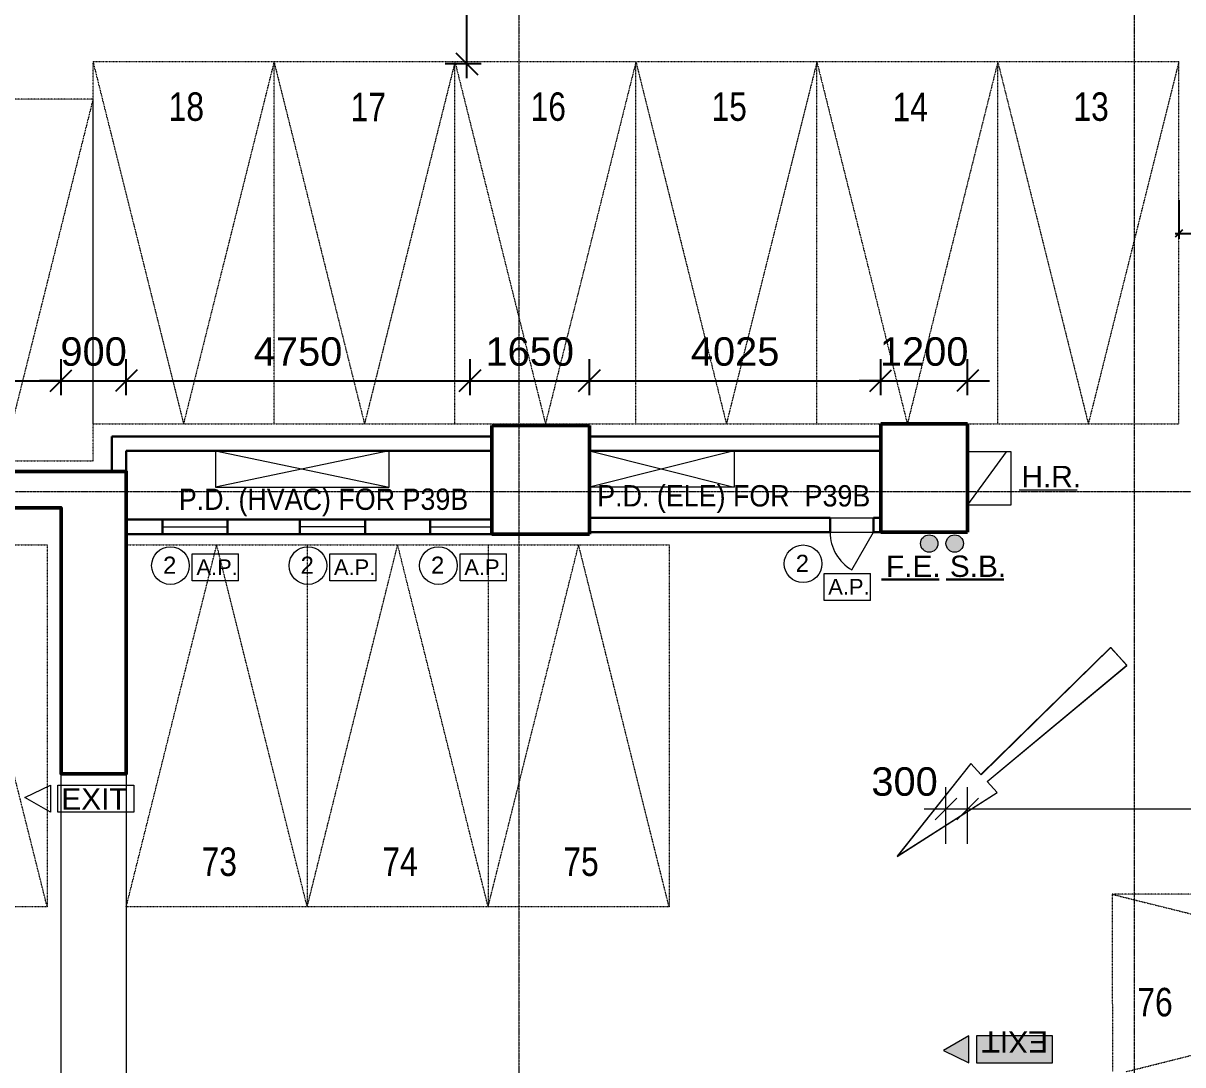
# Model space of a CAD drawing. Header units: millimetres. Extents: x -11708 to 484395, y -10237143 to 211873.
# Drawn here: x 101503 to 117524, y 177533 to 191929 of the extents above; entities that cross this region are included whole.
import ezdxf

# ---------------------------------------------------------------- set-up
doc = ezdxf.new("R2010")
doc.units = ezdxf.units.MM
for name, pattern in [('Dash', [6, 3, -3]), ('Grid Line', [21, 12, -3, 3, -3]), ('Overhead', [1.8, 1.2, -0.6])]:
    doc.linetypes.add(name, pattern=pattern)
for name, color, linetype, lineweight in [('0-1', 7, 'Continuous', 5), ('20141121 TRAFFIC MARK LG_dwg-1', 7, 'Continuous', 9), ('A-ANNO-DIMS', 7, 'Continuous', 9), ('A-ANNO-NOTE', 7, 'Continuous', 5), ('A-ANNO-NOTE-1', 7, 'Continuous', 20), ('A-DETL', 102, 'Continuous', 5), ('A-DOOR', 7, 'Continuous', 5), ('A-DOOR-FRAM', 7, 'Continuous', 5), ('A-DOOR-OPNG', 31, 'Continuous', 18), ('A-WALL', 7, 'Continuous', 9), ('C-PRKG-1', 7, 'Dash', 5), ('G-ANNO-TEXT', 7, 'Continuous', 5), ('I-WALL', 7, 'Continuous', 9), ('OAP280_C', 210, 'Continuous', 50), ('OAP832', 7, 'Continuous', 9), ('Q-SPCQ', 7, 'Continuous', 5), ('S-COLS-3', 7, 'Continuous', 35), ('S-GRID-1', 7, 'Grid Line', 5), ('UNDERLINE', 10, 'Continuous', 30)]:
    doc.layers.add(name, color=color, linetype=linetype, lineweight=lineweight)
doc.styles.add('Arial', font='arial.ttf', dxfattribs={"height": 491.766467})
doc.styles.add('Arial_1', font='arial.ttf', dxfattribs={"height": 393.413174})
doc.styles.add('Arial_2', font='arial.ttf', dxfattribs={"height": 1.475299})
doc.styles.add('Arial_3', font='arial.ttf', dxfattribs={"height": 688.473054})
doc.styles.add('Arial_5', font='arial.ttf', dxfattribs={"height": 1.18024})
doc.styles.add('Arial_6', font='arial.ttf', dxfattribs={"width": 0.9, "height": 393.413174})
doc.styles.add('Arial_9', font='arial.ttf', dxfattribs={"width": 0.8, "height": 393.413174})
doc.dimstyles.new('Diagonal_-_2_0mm_Arial', dxfattribs={"dimscale": 304.8, "dimtxt": 500, "dimasz": 0.984252, "dimexe": 0.984252, "dimexo": 0.984252, "dimgap": 0.656168, "dimtad": 1, "dimdec": 0, "dimrnd": 5, "dimzin": 0, "dimdsep": 46, "dimtxsty": 'Arial', "dimblk1": 'OBLIQUE', "dimblk2": 'OBLIQUE', "dimsah": 1, "dimcen": 0.09, "dimdle": 0.656168, "dimadec": 0, "dimazin": 0, "dimtfac": 1, "dimtdec": 4, "dimtix": 1, "dimtmove": 0, "dimatfit": 3, "dimfxl": 1, "dimtvp": 1, "dimtolj": 1, "dimtzin": 0, "dimarcsym": 2})
doc.dimstyles.new('Diagonal_-_2_0mm_Arial_-_Precise_1', dxfattribs={"dimscale": 304.8, "dimtxt": 100, "dimasz": 0.328084, "dimexe": 0.246063, "dimexo": 0.0625, "dimgap": 0.164042, "dimtad": 1, "dimdec": 0, "dimzin": 0, "dimdsep": 46, "dimtxsty": 'Arial_1', "dimblk1": 'OBLIQUE', "dimblk2": 'OBLIQUE', "dimsah": 1, "dimcen": 0.09, "dimdle": 0.164042, "dimadec": 3, "dimazin": 0, "dimtfac": 1, "dimtdec": 4, "dimtix": 1, "dimtmove": 0, "dimatfit": 3, "dimfxl": 0.393701, "dimfxlon": 1, "dimtvp": 1, "dimtolj": 1, "dimtzin": 0, "dimarcsym": 2})

# ---------------------------------------------------------------- blocks, each defined once
blk = doc.blocks.new('20141121 TRAFFIC MARK LG_dwg-5817370-LG_F PLAN')
at = {"layer": 'OAP832', "flags": 128}
blk.add_lwpolyline([(851409817, 842977666), (851411198, 842978547), (851411058, 842978702), (851412990, 842980306), (851412766, 842980554), (851410974, 842978795), (851410835, 842978949)], close=True, dxfattribs=at)
blk = doc.blocks.new('ARC_ANN_HR_HOSE-REEL - ARC_ANN_HR_HOSE-REEL-881492-LG_F PLAN')
at = {"layer": 'A-ANNO-NOTE-1'}
blk.add_line((-1.804, 0), (2.187, 0), dxfattribs=at)
at = {"layer": 'A-ANNO-NOTE', "insert": (0.406, 1.662), "char_height": 1.4753, "width": 4.896, "attachment_point": 2, "line_spacing_factor": 0.938532, "style": 'Arial_2'}
blk.add_mtext('H.R.', dxfattribs=at)
blk = doc.blocks.new('ARC_PAR_Car - Car_2500x5000mm-V31-LG_F PLAN')
at = {"layer": 'C-PRKG-1'}
for p, q in [((0, 0), (0, -5000)), ((0, -5000), (1250, 0)), ((2458, 0), (0, 0)), ((2452, -4809), (1250, 0)), ((0, -5000), (2452, -5000))]:
    blk.add_line(p, q, dxfattribs=at)
blk = doc.blocks.new('ARC_TFP_FS_HR Cabinet_Floor base - FS_HR_740x540-7615021-LG_F PLAN')
at = {"layer": 'Q-SPCQ'}
for p, q in [((370, 570), (-360, 570)), ((-360, 570), (-360, -30)), ((370, -30), (370, 570))]:
    blk.add_line(p, q, dxfattribs=at)
blk.add_lwpolyline([(-360, 504), (370, -30)], dxfattribs=at)
blk = doc.blocks.new('ARC_OPEN_O10 - 7000x6400mm-44473473-A3_LG_F')
at = {"layer": 'A-DOOR-FRAM'}
for p, q in [((-3500, 450), (-3500, -25)), ((-3500, 75), (-3500, 75))]:
    blk.add_line(p, q, dxfattribs=at)
at = {"layer": 'A-DOOR-OPNG', "color": 7, "linetype": 'Overhead', "lineweight": 5}
for p, q in [((-3500, 450), (3500, 450)), ((3500, -450), (-3500, -450))]:
    blk.add_line(p, q, dxfattribs=at)
blk = doc.blocks.new('_Oblique')
at = {"color": 0, "linetype": 'ByBlock', "lineweight": -2}
blk.add_line((-0.5, -0.5), (0.5, 0.5), dxfattribs=at)
blk = doc.blocks.new('*D212')
at = {"layer": 'A-ANNO-DIMS', "color": 0, "lineweight": -2, "transparency": 16777216}
for p, q in [((117468, 189483), (117468, 188947)), ((121551, 189483), (121551, 188947)), ((117418, 189022), (121601, 189022))]:
    blk.add_line(p, q, dxfattribs=at)
at = {"layer": 'Defpoints', "color": 0, "transparency": 16777216}
for p in [(117468, 189502), (121551, 189502), (121551, 189022)]:
    blk.add_point(p, dxfattribs=at)
at = {"layer": 'A-ANNO-DIMS', "color": 0, "lineweight": -2, "transparency": 16777216, "xscale": 99.99999999999999, "yscale": 99.99999999999999, "zscale": 99.99999999999999, "rotation": 180}
blk.add_blockref('_Oblique', (117468, 189022), dxfattribs=at)
at = {"layer": 'A-ANNO-DIMS', "color": 0, "lineweight": -2, "transparency": 16777216, "xscale": 99.99999999999999, "yscale": 99.99999999999999, "zscale": 99.99999999999999}
blk.add_blockref('_Oblique', (121551, 189022), dxfattribs=at)
at = {"layer": 'A-ANNO-DIMS', "color": 0, "transparency": 16777216, "insert": (119510, 189273), "char_height": 393.4, "attachment_point": 5, "style": 'Arial_1'}
blk.add_mtext('\\A1;4083', dxfattribs=at)
blk = doc.blocks.new('ARC_PAR_Car - Car_2500x5000mm-V7-LG_F PLAN')
at = {"layer": 'C-PRKG-1'}
for p, q in [((0, 0), (0, -5000)), ((0, -5000), (1250, 0)), ((2500, 0), (0, 0)), ((2500, -5000), (1250, 0)), ((2500, 0), (2500, -5000)), ((0, -5000), (2500, -5000))]:
    blk.add_line(p, q, dxfattribs=at)
blk = doc.blocks.new('*D238')
at = {"layer": 'A-ANNO-DIMS', "color": 0, "lineweight": -2, "transparency": 16777216}
for p, q in [((94141, 186787), (94141, 187287)), ((102026, 186787), (102026, 187287)), ((93941, 186987), (102226, 186987))]:
    blk.add_line(p, q, dxfattribs=at)
at = {"layer": 'Defpoints', "color": 0, "transparency": 16777216}
for p in [(102026, 186987), (94141, 186487), (102026, 186487)]:
    blk.add_point(p, dxfattribs=at)
at = {"layer": 'A-ANNO-DIMS', "color": 0, "lineweight": -2, "transparency": 16777216, "xscale": 299.9999999999999, "yscale": 299.9999999999999, "zscale": 299.9999999999999, "rotation": 180}
blk.add_blockref('_Oblique', (94141, 186987), dxfattribs=at)
at = {"layer": 'A-ANNO-DIMS', "color": 0, "lineweight": -2, "transparency": 16777216, "xscale": 299.9999999999999, "yscale": 299.9999999999999, "zscale": 299.9999999999999}
blk.add_blockref('_Oblique', (102026, 186987), dxfattribs=at)
at = {"layer": 'A-ANNO-DIMS', "color": 0, "transparency": 16777216, "insert": (98084, 187388), "char_height": 491.77, "attachment_point": 5, "style": 'Arial'}
blk.add_mtext('\\A1;{\\H0.8x;7885}', dxfattribs=at)
blk = doc.blocks.new('*D239')
at = {"layer": 'A-ANNO-DIMS', "color": 0, "lineweight": -2, "transparency": 16777216}
for p, q in [((102026, 186787), (102026, 187287)), ((102926, 186787), (102926, 187287)), ((102026, 186987), (101726, 186987)), ((102026, 186987), (102926, 186987)), ((102926, 186987), (103226, 186987))]:
    blk.add_line(p, q, dxfattribs=at)
at = {"layer": 'Defpoints', "color": 0, "transparency": 16777216}
for p in [(102926, 186987), (102026, 186487), (102926, 186487)]:
    blk.add_point(p, dxfattribs=at)
at = {"layer": 'A-ANNO-DIMS', "color": 0, "lineweight": -2, "transparency": 16777216, "xscale": 299.9999999999999, "yscale": 299.9999999999999, "zscale": 299.9999999999999}
blk.add_blockref('_Oblique', (102026, 186987), dxfattribs=at)
at = {"layer": 'A-ANNO-DIMS', "color": 0, "lineweight": -2, "transparency": 16777216, "xscale": 299.9999999999999, "yscale": 299.9999999999999, "zscale": 299.9999999999999, "rotation": 180}
blk.add_blockref('_Oblique', (102926, 186987), dxfattribs=at)
at = {"layer": 'A-ANNO-DIMS', "color": 0, "transparency": 16777216, "insert": (102476, 187388), "char_height": 491.77, "attachment_point": 5, "style": 'Arial'}
blk.add_mtext('\\A1;{\\H0.8x;900}', dxfattribs=at)
blk = doc.blocks.new('*D240')
at = {"layer": 'A-ANNO-DIMS', "color": 0, "lineweight": -2, "transparency": 16777216}
for p, q in [((102926, 186787), (102926, 187287)), ((107676, 186787), (107676, 187287)), ((102726, 186987), (107876, 186987))]:
    blk.add_line(p, q, dxfattribs=at)
at = {"layer": 'Defpoints', "color": 0, "transparency": 16777216}
for p in [(107676, 186987), (102926, 186487), (107676, 186487)]:
    blk.add_point(p, dxfattribs=at)
at = {"layer": 'A-ANNO-DIMS', "color": 0, "lineweight": -2, "transparency": 16777216, "xscale": 299.9999999999999, "yscale": 299.9999999999999, "zscale": 299.9999999999999, "rotation": 180}
blk.add_blockref('_Oblique', (102926, 186987), dxfattribs=at)
at = {"layer": 'A-ANNO-DIMS', "color": 0, "lineweight": -2, "transparency": 16777216, "xscale": 299.9999999999999, "yscale": 299.9999999999999, "zscale": 299.9999999999999}
blk.add_blockref('_Oblique', (107676, 186987), dxfattribs=at)
at = {"layer": 'A-ANNO-DIMS', "color": 0, "transparency": 16777216, "insert": (105301, 187388), "char_height": 491.77, "attachment_point": 5, "style": 'Arial'}
blk.add_mtext('\\A1;{\\H0.8x;4750}', dxfattribs=at)
blk = doc.blocks.new('*D241')
at = {"layer": 'A-ANNO-DIMS', "color": 0, "lineweight": -2, "transparency": 16777216}
for p, q in [((107676, 186787), (107676, 187287)), ((109326, 186787), (109326, 187287)), ((107476, 186987), (109526, 186987))]:
    blk.add_line(p, q, dxfattribs=at)
at = {"layer": 'Defpoints', "color": 0, "transparency": 16777216}
for p in [(109326, 186987), (107676, 186487), (109326, 186487)]:
    blk.add_point(p, dxfattribs=at)
at = {"layer": 'A-ANNO-DIMS', "color": 0, "lineweight": -2, "transparency": 16777216, "xscale": 299.9999999999999, "yscale": 299.9999999999999, "zscale": 299.9999999999999, "rotation": 180}
blk.add_blockref('_Oblique', (107676, 186987), dxfattribs=at)
at = {"layer": 'A-ANNO-DIMS', "color": 0, "lineweight": -2, "transparency": 16777216, "xscale": 299.9999999999999, "yscale": 299.9999999999999, "zscale": 299.9999999999999}
blk.add_blockref('_Oblique', (109326, 186987), dxfattribs=at)
at = {"layer": 'A-ANNO-DIMS', "color": 0, "transparency": 16777216, "insert": (108501, 187388), "char_height": 491.77, "attachment_point": 5, "style": 'Arial'}
blk.add_mtext('\\A1;{\\H0.8x;1650}', dxfattribs=at)
blk = doc.blocks.new('*D242')
at = {"layer": 'A-ANNO-DIMS', "color": 0, "lineweight": -2, "transparency": 16777216}
for p, q in [((109326, 186787), (109326, 187287)), ((113351, 186787), (113351, 187287)), ((109126, 186987), (113551, 186987))]:
    blk.add_line(p, q, dxfattribs=at)
at = {"layer": 'Defpoints', "color": 0, "transparency": 16777216}
for p in [(113351, 186987), (109326, 186487), (113351, 186487)]:
    blk.add_point(p, dxfattribs=at)
at = {"layer": 'A-ANNO-DIMS', "color": 0, "lineweight": -2, "transparency": 16777216, "xscale": 299.9999999999999, "yscale": 299.9999999999999, "zscale": 299.9999999999999, "rotation": 180}
blk.add_blockref('_Oblique', (109326, 186987), dxfattribs=at)
at = {"layer": 'A-ANNO-DIMS', "color": 0, "lineweight": -2, "transparency": 16777216, "xscale": 299.9999999999999, "yscale": 299.9999999999999, "zscale": 299.9999999999999}
blk.add_blockref('_Oblique', (113351, 186987), dxfattribs=at)
at = {"layer": 'A-ANNO-DIMS', "color": 0, "transparency": 16777216, "insert": (111339, 187388), "char_height": 491.77, "attachment_point": 5, "style": 'Arial'}
blk.add_mtext('\\A1;{\\H0.8x;4025}', dxfattribs=at)
blk = doc.blocks.new('*D243')
at = {"layer": 'A-ANNO-DIMS', "color": 0, "lineweight": -2, "transparency": 16777216}
for p, q in [((113351, 186787), (113351, 187287)), ((114551, 186787), (114551, 187287)), ((113351, 186987), (113051, 186987)), ((113351, 186987), (114551, 186987)), ((114551, 186987), (114851, 186987))]:
    blk.add_line(p, q, dxfattribs=at)
at = {"layer": 'Defpoints', "color": 0, "transparency": 16777216}
for p in [(114551, 186987), (113351, 186487), (114551, 186487)]:
    blk.add_point(p, dxfattribs=at)
at = {"layer": 'A-ANNO-DIMS', "color": 0, "lineweight": -2, "transparency": 16777216, "xscale": 299.9999999999999, "yscale": 299.9999999999999, "zscale": 299.9999999999999}
blk.add_blockref('_Oblique', (113351, 186987), dxfattribs=at)
at = {"layer": 'A-ANNO-DIMS', "color": 0, "lineweight": -2, "transparency": 16777216, "xscale": 299.9999999999999, "yscale": 299.9999999999999, "zscale": 299.9999999999999, "rotation": 180}
blk.add_blockref('_Oblique', (114551, 186987), dxfattribs=at)
at = {"layer": 'A-ANNO-DIMS', "color": 0, "transparency": 16777216, "insert": (113951, 187388), "char_height": 491.77, "attachment_point": 5, "style": 'Arial'}
blk.add_mtext('\\A1;{\\H0.8x;1200}', dxfattribs=at)
blk = doc.blocks.new('Dims-LG-FPLAN_dwg__Oblique-5772954-LG_F PLAN')
at = {"layer": 'A-ANNO-DIMS'}
blk.add_line((-0.5, -0.5), (0.5, 0.5), dxfattribs=at)
blk = doc.blocks.new('*D302')
at = {"layer": 'A-ANNO-DIMS', "color": 0, "lineweight": -2, "transparency": 16777216}
for p, q in [((107632, 191167), (107632, 196630)), ((107832, 196430), (107332, 196430)), ((107832, 191367), (107332, 191367))]:
    blk.add_line(p, q, dxfattribs=at)
at = {"layer": 'Defpoints', "color": 0, "transparency": 16777216}
for p in [(107632, 196430), (108132, 196430), (108132, 191367)]:
    blk.add_point(p, dxfattribs=at)
at = {"layer": 'A-ANNO-DIMS', "color": 0, "lineweight": -2, "transparency": 16777216, "xscale": 299.9999999999999, "yscale": 299.9999999999999, "zscale": 299.9999999999999}
for p, rotation in [((107632, 196430), 90), ((107632, 191367), 270)]:
    blk.add_blockref('_Oblique', p, dxfattribs=dict(at, rotation=rotation))
at = {"layer": 'A-ANNO-DIMS', "color": 0, "transparency": 16777216, "insert": (107231, 193899), "char_height": 491.77, "attachment_point": 5, "rotation": 90, "style": 'Arial'}
blk.add_mtext('\\A1;{\\H0.8x;5065}', dxfattribs=at)
blk = doc.blocks.new('ARC_ANN_FIRE-RATING_two_ - none-909955-LG_F PLAN')
at = {"layer": 'A-ANNO-NOTE'}
blk.add_circle((0, 0), 1.3, dxfattribs=at)
at = {"layer": 'A-ANNO-NOTE', "insert": (-0.05, 0.62), "char_height": 1.18, "width": 1.0944, "attachment_point": 2, "line_spacing_factor": 0.938532, "style": 'Arial_5'}
blk.add_mtext('2', dxfattribs=at)
blk = doc.blocks.new('ARC_ANN_ACCESS PANEL - AP-910189-B1_F PLAN _2 OF 2_')
at = {"layer": 'A-ANNO-NOTE'}
for p, q in [((-1.593, -0.916), (-1.593, 0.946)), ((-1.593, 0.946), (1.606, 0.946)), ((1.606, -0.916), (1.606, 0.946)), ((1.606, -0.916), (-1.593, -0.916))]:
    blk.add_line(p, q, dxfattribs=at)
at = {"layer": 'A-ANNO-NOTE', "insert": (0.12, 0.57), "char_height": 1.0819, "width": 3.40549, "attachment_point": 2, "line_spacing_factor": 0.938532, "style": 'Arial_5'}
blk.add_mtext('A.P.', dxfattribs=at)
blk = doc.blocks.new('ARC_ANN_EXIT_DIRECTIONAL_ - DIRECTION_L-5868670-B2_F PLAN _1 OF 2_')
at = {"layer": 'A-ANNO-NOTE'}
for p, q in [((-4.409, 1.02), (-2.641, 1.862)), ((-2.641, 1.862), (-2.641, 0)), ((-2.124, 0), (-2.124, 1.862)), ((-2.124, 1.862), (3.134, 1.862)), ((3.134, 1.862), (3.134, 0)), ((-2.641, 0), (-4.409, 1.02)), ((3.134, 0), (-2.124, 0))]:
    blk.add_line(p, q, dxfattribs=at)
at = {"layer": 'A-ANNO-NOTE', "insert": (0.406, 1.662), "char_height": 1.4753, "width": 5.454, "attachment_point": 2, "line_spacing_factor": 0.938532, "style": 'Arial_3'}
blk.add_mtext('EXIT', dxfattribs=at)
blk = doc.blocks.new('A$C0051683D')
at = {"layer": 'A-ANNO-NOTE'}
for p, q in [((435, 1509), (62, 1509)), ((62, 1509), (62, 457)), ((435, 457), (435, 1509)), ((62, 457), (435, 457)), ((62, 353), (266, 0)), ((435, 353), (62, 353)), ((266, 0), (435, 353))]:
    blk.add_line(p, q, dxfattribs=at)
at = {"layer": 'A-ANNO-NOTE', "insert": (-2, 987), "char_height": 295.1, "width": 1090.8, "attachment_point": 8, "rotation": 270, "line_spacing_factor": 0.938532, "style": 'Arial_3'}
blk.add_mtext('EXIT', dxfattribs=at)

msp = doc.modelspace()

# ---------------------------------------------------------------- hatches: boundary and pattern name
at = {"layer": 'UNDERLINE'}
h = msp.add_hatch(color=256, dxfattribs=at)
h.dxf.hatch_style = 1
edge = h.paths.add_edge_path()
edge.add_arc((114020, 184737.3), 120, 0, 360)
h = msp.add_hatch(color=256, dxfattribs=at)
h.dxf.hatch_style = 1
edge = h.paths.add_edge_path()
edge.add_arc((114372, 184737.3), 120, 0, 360)
h = msp.add_hatch(color=256, dxfattribs=at)
h.dxf.hatch_style = 1
h.paths.add_polyline_path([(114673.6, 177933.6), (115725.3, 177933.6), (115725.3, 177561.1), (114673.6, 177561.1)])
h.paths.add_polyline_path([(114570.1, 177561.1), (114570.1, 177933.6), (114216.6, 177729.5)])

# ---------------------------------------------------------------- linework, layer by layer
at = {"layer": 'A-ANNO-DIMS'}
for p, q in [((114251.3, 180587.5), (114251.3, 181368.4)), ((113951.3, 181068.4), (123186.3, 181068.4))]:
    msp.add_line(p, q, dxfattribs=at)
at = {"layer": 'A-ANNO-DIMS', "flags": 128}
msp.add_lwpolyline([(114551.3, 180587.5), (114551.3, 181368.4)], dxfattribs=at)
at = {"layer": 'A-ANNO-NOTE'}
for centre in [(114020, 184737.3), (114372, 184737.3)]:
    msp.add_circle(centre, 120, dxfattribs=at)
at = {"layer": 'A-ANNO-NOTE-1'}
for p, q in [((113359.5, 184238.3), (114157.7, 184238.3)), ((114252.5, 184238.3), (115050.6, 184238.3))]:
    msp.add_line(p, q, dxfattribs=at)
at = {"layer": 'A-DETL'}
for p, q in [((106561.2, 186017.5), (104161.2, 186017.5)), ((104161.2, 186017.5), (104161.2, 185517.5)), ((104161.2, 186017.5), (106561.2, 185517.5)), ((106561.2, 186017.5), (104161.2, 185517.5)), ((106561.2, 185517.5), (106561.2, 186017.5)), ((109326.3, 186017.5), (111326.3, 186017.5)), ((109326.3, 185517.5), (109326.3, 186017.5)), ((111326.3, 186017.5), (109326.3, 185517.5)), ((109326.3, 186017.5), (111326.3, 185517.5)), ((111326.3, 186017.5), (111326.3, 185517.5)), ((104161.2, 185517.5), (106561.2, 185517.5)), ((111326.3, 185517.5), (109326.3, 185517.5)), ((112651.3, 185092.5), (113251.3, 185092.5)), ((112651.3, 184892.5), (113251.3, 184892.5)), ((116528.1, 183301.2), (114736.3, 181542.2)), ((116751.7, 183053.6), (116528.1, 183301.2)), ((114819.9, 181449.6), (116751.7, 183053.6)), ((114596.6, 181696.8), (113579.4, 180413.3)), ((114736.3, 181542.2), (114596.6, 181696.8)), ((114959.6, 181294.9), (114819.9, 181449.6)), ((113579.4, 180413.3), (114959.6, 181294.9))]:
    msp.add_line(p, q, dxfattribs=at)
at = {"layer": 'A-DOOR'}
for p, q in [((103426.3, 184967.5), (104326.3, 184967.5)), ((106226.3, 184967.5), (105326.3, 184967.5)), ((107126.3, 184967.5), (107976.3, 184967.5))]:
    msp.add_line(p, q, dxfattribs=at)
msp.add_lwpolyline([(112651.3, 184892.5, 0.2679492), (112951.3, 184372.9), (113251.3, 184892.5)], format="xyb", dxfattribs=at)
at = {"layer": 'A-WALL'}
for p, q in [((107976.3, 186367.5), (107976.3, 186217.5)), ((109326.3, 186367.5), (107976.3, 186367.5)), ((109326.3, 186217.5), (109326.3, 186367.5)), ((113351.3, 186392.5), (113351.3, 186217.5)), ((107976.3, 186017.5), (107976.3, 185067.5)), ((109326.3, 185092.5), (109326.3, 186017.5)), ((109326.3, 184867.5), (109326.3, 184892.5)), ((107976.3, 184867.5), (109326.3, 184867.5))]:
    msp.add_line(p, q, dxfattribs=at)
at = {"layer": 'A-WALL', "lineweight": 9}
for p, q in [((113351.3, 186017.5), (113351.3, 186217.5)), ((109326.3, 185092.5), (109326.3, 184892.5))]:
    msp.add_line(p, q, dxfattribs=at)
at = {"layer": 'I-WALL', "lineweight": 30}
for p, q in [((102726.3, 186217.5), (102726.3, 185730.6)), ((107976.3, 186217.5), (102726.3, 186217.5)), ((113351.3, 186217.5), (109326.3, 186217.5)), ((102926.3, 185067.5), (102926.3, 186017.5)), ((102926.3, 186017.5), (107976.3, 186017.5)), ((109326.3, 186017.5), (113351.3, 186017.5)), ((94141.3, 185230.6), (102026.3, 185230.6)), ((102026.3, 185230.6), (102026.3, 181555.6)), ((107976.3, 185067.5), (102926.3, 185067.5)), ((103426.3, 184867.5), (103426.3, 185067.5)), ((104326.3, 185067.5), (104326.3, 184867.5)), ((105326.3, 184867.5), (105326.3, 185067.5)), ((106226.3, 185067.5), (106226.3, 184867.5)), ((107126.3, 184867.5), (107126.3, 185067.5)), ((112651.3, 185092.5), (109326.3, 185092.5)), ((112651.3, 184892.5), (112651.3, 185092.5)), ((113351.3, 185092.5), (113251.3, 185092.5)), ((113251.3, 185092.5), (113251.3, 184892.5)), ((109326.3, 184892.5), (112651.3, 184892.5)), ((113251.3, 184892.5), (113351.3, 184892.5)), ((102926.3, 181555.6), (102926.3, 184867.5)), ((102926.3, 184867.5), (107874.5, 184867.5)), ((107876.3, 184867.5), (107976.3, 184867.5)), ((102026.3, 181555.6), (102926.3, 181555.6))]:
    msp.add_line(p, q, dxfattribs=at)
at = {"layer": 'OAP280_C'}
for p, q in [((109326.3, 186368), (107976.3, 186368)), ((107976.3, 186368), (107976.3, 184868)), ((109326.3, 184868), (109326.3, 186368)), ((114551.3, 186392.7), (113351.3, 186392.7)), ((113351.3, 186392.7), (113351.3, 184892.7)), ((114551.3, 184892.7), (114551.3, 186392.7)), ((113351.3, 184892.7), (114551.3, 184892.7)), ((107976.3, 184868), (109326.3, 184868))]:
    msp.add_line(p, q, dxfattribs=at)
msp.add_lwpolyline([(94141.3, 181555.6), (94141.3, 185230.6), (102026.3, 185230.6), (102026.3, 181555.6), (102926.3, 181555.6), (102926.3, 185730.6), (90741.3, 185730.6), (90741.3, 184830.6), (93241.3, 184830.6), (93241.3, 181555.6)], close=True, dxfattribs=at)
at = {"layer": 'S-COLS-3'}
for p, q in [((113351.4, 186392.5), (113351.3, 184892.5)), ((114551.4, 186392.5), (113351.4, 186392.5)), ((114551.3, 184892.5), (114551.4, 186392.5)), ((113351.3, 184892.5), (114251.3, 184892.5))]:
    msp.add_line(p, q, dxfattribs=at)
at = {"layer": 'S-GRID-1'}
for p, q in [((108351.5, 210672.6), (108351.1, 140117.7)), ((116851.5, 210672.6), (116851.1, 140117.7)), ((-10508, 185456.2), (128177.5, 185455.5))]:
    msp.add_line(p, q, dxfattribs=at)
at = {"layer": 'UNDERLINE'}
for points in [[(114157.7, 184238.3), (113359.5, 184238.3)], [(115050.6, 184238.3), (114252.5, 184238.3)]]:
    msp.add_lwpolyline(points, dxfattribs=at)

# ---------------------------------------------------------------- block references
at = {"xscale": 300, "yscale": 300, "zscale": 300}
msp.add_blockref('Dims-LG-FPLAN_dwg__Oblique-5772954-LG_F PLAN', (114251.3, 181068.4), dxfattribs=at)
at = {"xscale": 300, "yscale": 300, "zscale": 300, "rotation": 180}
msp.add_blockref('Dims-LG-FPLAN_dwg__Oblique-5772954-LG_F PLAN', (114551.3, 181068.4), dxfattribs=at)
at = {"layer": '0-1'}
for name, p, rotation in [('ARC_PAR_Car - Car_2500x5000mm-V7-LG_F PLAN', (104968.4, 186392.5), 180.0012000181324), ('ARC_PAR_Car - Car_2500x5000mm-V7-LG_F PLAN', (107468.4, 186392.5), 180.0012000181324), ('ARC_PAR_Car - Car_2500x5000mm-V7-LG_F PLAN', (109968.4, 186392.3), 180.0012000181324), ('ARC_PAR_Car - Car_2500x5000mm-V7-LG_F PLAN', (112468.4, 186392.5), 180.0012000181324), ('ARC_PAR_Car - Car_2500x5000mm-V7-LG_F PLAN', (114968.4, 186392.5), 180.0012000181324), ('ARC_PAR_Car - Car_2500x5000mm-V7-LG_F PLAN', (117468.4, 186392.4), 180.0012000181324), ('ARC_PAR_Car - Car_2500x5000mm-V7-LG_F PLAN', (102468.4, 185880.5), 180.0012000181324), ('ARC_TFP_FS_HR Cabinet_Floor base - FS_HR_740x540-7615021-LG_F PLAN', (114581.4, 185642.5), 269.9996999999993), ('ARC_PAR_Car - Car_2500x5000mm-V31-LG_F PLAN', (121548.6, 179894.9), 270.0615943904112)]:
    msp.add_blockref(name, p, dxfattribs=dict(at, rotation=rotation))
at = {"layer": '0-1', "xscale": -1}
for p, rotation in [((101833.4, 184717.2), 0.0002999990999619229), ((105426.3, 184717.5), 0.0002999990999619), ((107926.3, 184717.5), 0.0002999990999619), ((110426.3, 184717.5), 0.0002999990999619)]:
    msp.add_blockref('ARC_PAR_Car - Car_2500x5000mm-V7-LG_F PLAN', p, dxfattribs=dict(at, rotation=rotation))
at = {"layer": '20141121 TRAFFIC MARK LG_dwg-1'}
msp.add_blockref('20141121 TRAFFIC MARK LG_dwg-5817370-LG_F PLAN', (-851296239, -842797251.9), dxfattribs=at)
at = {"layer": 'A-ANNO-NOTE', "xscale": 200, "yscale": 200, "zscale": 200}
for name, p in [('ARC_ANN_HR_HOSE-REEL - ARC_ANN_HR_HOSE-REEL-881492-LG_F PLAN', (115625.3, 185478.3)), ('ARC_ANN_FIRE-RATING_two_ - none-909955-LG_F PLAN', (103537.2, 184432.2)), ('ARC_ANN_ACCESS PANEL - AP-910189-B1_F PLAN _2 OF 2_', (104157.9, 184403.8)), ('ARC_ANN_FIRE-RATING_two_ - none-909955-LG_F PLAN', (105437.2, 184432.2)), ('ARC_ANN_ACCESS PANEL - AP-910189-B1_F PLAN _2 OF 2_', (106057.9, 184403.8)), ('ARC_ANN_FIRE-RATING_two_ - none-909955-LG_F PLAN', (107238.6, 184432.4)), ('ARC_ANN_ACCESS PANEL - AP-910189-B1_F PLAN _2 OF 2_', (107859.3, 184403.9)), ('ARC_ANN_FIRE-RATING_two_ - none-909955-LG_F PLAN', (112277.6, 184457.4)), ('ARC_ANN_ACCESS PANEL - AP-910189-B1_F PLAN _2 OF 2_', (112887, 184134.1)), ('ARC_ANN_EXIT_DIRECTIONAL_ - DIRECTION_L-5868670-B2_F PLAN _1 OF 2_', (102406.7, 181023.1))]:
    msp.add_blockref(name, p, dxfattribs=at)
at = {"layer": 'A-ANNO-NOTE', "rotation": 270}
msp.add_blockref('A$C0051683D', (114216.6, 177995.6), dxfattribs=at)
at = {"layer": 'A-DOOR', "rotation": 90}
msp.add_blockref('ARC_OPEN_O10 - 7000x6400mm-44473473-A3_LG_F', (102476.3, 178055.6), dxfattribs=at)

# ---------------------------------------------------------------- texts
at = {"layer": 'A-ANNO-DIMS', "insert": (113680, 181644.6), "char_height": 393.41, "width": 1094.4, "attachment_point": 2, "line_spacing_factor": 0.938532, "style": 'Arial_1'}
msp.add_mtext('300', dxfattribs=at)
at = {"layer": 'A-ANNO-NOTE', "char_height": 295.06, "width": 925.2, "attachment_point": 2, "line_spacing_factor": 0.938532, "style": 'Arial_2'}
for s, insert in [('F.E.', (113801.5, 184570.8)), ('S.B.', (114694.4, 184570.8))]:
    msp.add_mtext(s, dxfattribs=dict(at, insert=insert))
at = {"layer": 'G-ANNO-TEXT', "char_height": 393.41, "line_spacing_factor": 0.938532, "style": 'Arial_9'}
for s, insert, width, attachment_point, rotation in [('18', (103512.5, 190573.3), 288, 7, 0.0024), ('16', (108512.5, 190573.3), 288, 7, 0.0024), ('15', (111012.5, 190573.3), 288, 7, 0.0024), ('13', (116012.4, 190573.3), 288, 7, 0.0024), ('17', (106026.4, 190573.3), 288, 7, 0.0024), ('14', (113512.5, 190573.3), 288, 7, 0.0024), ('73', (103967.2, 180536.1), 440.542, 1, 359.997), ('74', (106465.2, 180536.6), 440.542, 1, 359.997), ('75', (108965.2, 180536.6), 440.542, 1, 359.997)]:
    msp.add_mtext(s, dxfattribs=dict(at, insert=insert, width=width, attachment_point=attachment_point, rotation=rotation))
at = {"layer": 'G-ANNO-TEXT', "color": 7, "char_height": 295.06, "attachment_point": 1, "line_spacing_factor": 0.938532, "style": 'Arial_6'}
for s, insert, width in [('P.D. (ELE) FOR  P39B', (109433.9, 185544), 4307.753), ('P.D. (HVAC) FOR P39B', (103652.6, 185497.2), 4394.814)]:
    msp.add_mtext(s, dxfattribs=dict(at, insert=insert, width=width))
at = {"layer": 'G-ANNO-TEXT', "insert": (116895.3, 178596.2), "char_height": 393.41, "width": 576, "attachment_point": 1, "line_spacing_factor": 0.938532, "style": 'Arial_9'}
msp.add_mtext('76', dxfattribs=at)

# ---------------------------------------------------------------- dimensions: what is measured, and where the dimension line sits
at = {"layer": 'A-ANNO-DIMS'}
dim = msp.add_linear_dim(base=(107632.3, 196430.4), p1=(108132.2, 191367.4), p2=(108132.2, 196430.4), angle=90, text='{\\H0.8x;<>}', dimstyle='Diagonal_-_2_0mm_Arial', override={"dimpost": '<>', "dimtmove": 1, "dimarcsym": 2}, dxfattribs=at)
dim.commit()
dim.dimension.update_dxf_attribs({"geometry": '*D302', "text_midpoint": (107231.4, 193898.9)})
dim = msp.add_linear_dim(base=(121551.3, 189021.7), p1=(117468.3, 189501.7), p2=(121551.3, 189501.7), dimstyle='Diagonal_-_2_0mm_Arial_-_Precise_1', override={"dimpost": '<>', "dimfxl": 4499.999986}, dxfattribs=at)
dim.commit()
dim.dimension.update_dxf_attribs({"geometry": '*D212', "text_midpoint": (119509.8, 189272.7)})
for base, p1, p2, picture, middle in [((102026.3, 186986.8), (94141.3, 186486.8), (102026.3, 186486.8), '*D238', (98083.8, 187387.7)), ((102926.3, 186986.8), (102026.3, 186486.8), (102926.3, 186486.9), '*D239', (102476.3, 187387.7)), ((107676.3, 186986.9), (102926.3, 186486.9), (107676.3, 186486.9), '*D240', (105301.3, 187387.8)), ((109326.3, 186986.9), (107676.3, 186486.9), (109326.3, 186486.9), '*D241', (108501.3, 187387.8)), ((113351.3, 186986.9), (109326.3, 186486.9), (113351.3, 186486.9), '*D242', (111338.8, 187387.8)), ((114551.4, 186986.9), (113351.3, 186486.9), (114551.4, 186486.9), '*D243', (113951.3, 187387.8))]:
    dim = msp.add_linear_dim(base=base, p1=p1, p2=p2, text='{\\H0.8x;<>}', dimstyle='Diagonal_-_2_0mm_Arial', override={"dimpost": '<>', "dimtmove": 1, "dimarcsym": 2}, dxfattribs=at)
    dim.commit()
    dim.dimension.update_dxf_attribs({"geometry": picture, "text_midpoint": middle})

doc.saveas('drawing.dxf')
